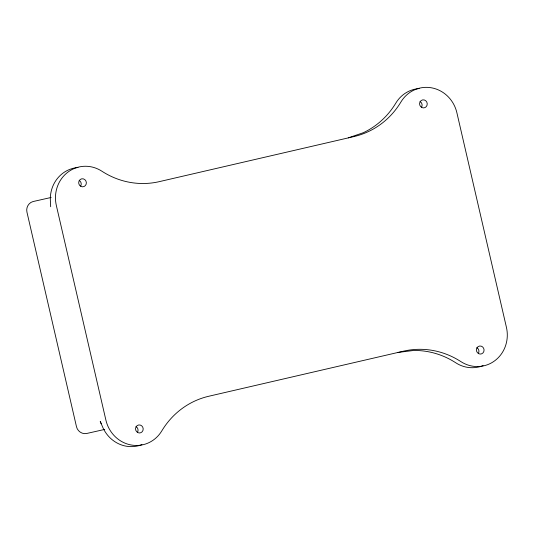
<?xml version="1.0" encoding="UTF-8"?>
<svg xmlns="http://www.w3.org/2000/svg" width="534" height="534" viewBox="0 0 534 534"><rect width="100%" height="100%" fill="white"/><g stroke="black" fill="none" stroke-linecap="round" stroke-linejoin="round"><path stroke-width="0.8" d="M348.308 137.845L363.3 132.719A80.974 76.562 77.3 0 0 395.821 103.102A32.387 30.625 77.3 0 1 419.177 88.571M51.164 197.46L33.028 201.552C28.549 202.713 25.866 207.679 26.94 212.105L76.482 426.706C77.457 431.152 82.049 434.429 86.581 433.508L104.717 429.416M397.857 352.453L413.576 350.478A80.974 76.562 77.3 0 1 455.776 362.793A32.387 30.625 77.3 0 0 483.13 365.583M101.173 423.756L100.232 421.366L102.828 427.48A32.387 30.625 77.3 0 0 141.964 444.615M50.677 206.745L50.336 200.103A32.387 30.625 77.3 0 1 77.984 167.509M136.21 426.706A4.052 3.831 77.3 0 1 137.498 432.286M420.258 101.634A4.052 3.831 77.3 0 1 421.546 107.214M477.089 347.794A4.052 3.831 77.3 0 1 478.377 353.374M79.379 180.545A4.052 3.831 77.3 0 1 80.667 186.126M353.969 136.57L159.259 181.647A80.974 76.562 77.3 0 1 101.847 171.187A32.387 30.625 77.3 0 0 67.898 172.148A32.387 30.625 77.3 0 0 56.337 205.47L105.886 420.078A32.387 30.625 77.3 0 0 130.877 444.942A32.387 30.625 77.3 0 0 161.802 430.878A80.974 76.562 77.3 0 1 208.801 396.248L403.51 351.172A80.974 76.562 77.3 0 1 460.915 361.631A32.387 30.625 77.3 0 0 494.871 360.677A32.387 30.625 77.3 0 0 506.432 327.349L456.884 112.747A32.387 30.625 77.3 0 0 431.893 87.883A32.387 30.625 77.3 0 0 400.961 101.941A80.974 76.562 77.3 0 1 353.969 136.57M136.083 426.773A4.052 3.831 77.3 0 0 139.274 432.981A4.052 3.831 77.3 0 0 142.725 427.093A4.052 3.831 77.3 0 0 136.083 426.773M420.124 101.694A4.052 3.831 77.3 0 0 423.322 107.908A4.052 3.831 77.3 0 0 426.773 102.014A4.052 3.831 77.3 0 0 420.124 101.694M476.955 347.854A4.052 3.831 77.3 0 0 480.153 354.069A4.052 3.831 77.3 0 0 483.604 348.181A4.052 3.831 77.3 0 0 476.955 347.854M79.246 180.605A4.052 3.831 77.3 0 0 82.443 186.82A4.052 3.831 77.3 0 0 85.894 180.933A4.052 3.831 77.3 0 0 79.246 180.605"/></g></svg>
